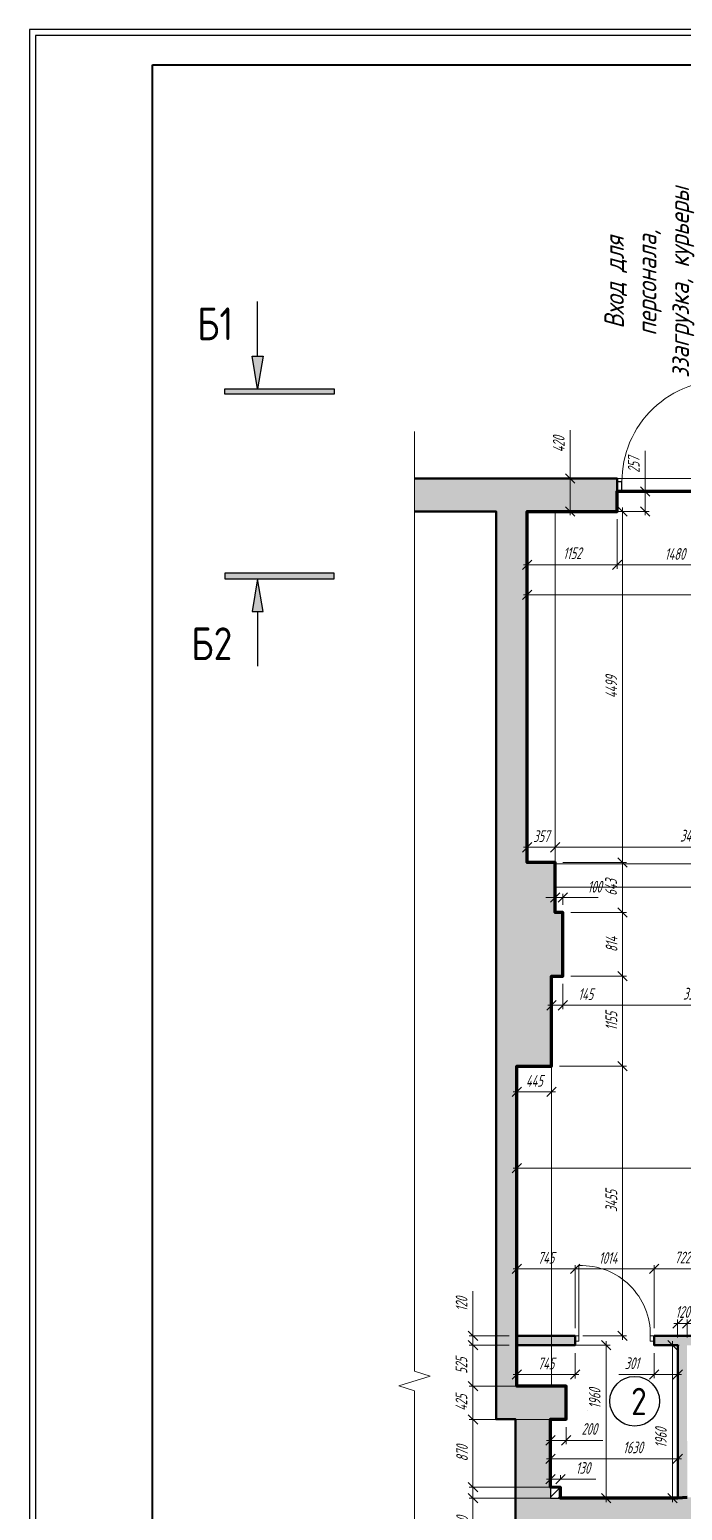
# Model space of a CAD drawing. Header units: millimetres. Extents: x -85477 to 745244, y -3684 to 128206.
# Drawn here: x 545364 to 553729, y 78386 to 97364 of the extents above; entities that cross this region are included whole.
import ezdxf
from ezdxf.enums import TextEntityAlignment as Align

# ---------------------------------------------------------------- set-up
doc = ezdxf.new("R2010")
doc.units = ezdxf.units.MM
doc.linetypes.add('ACAD_ISO02W100', pattern=[15, 12, -3])
doc.layers.add('БЛОКИ', color=7, linetype='Continuous')
doc.layers.add('ФОРМАТ', color=7, linetype='Continuous')
for name, color, linetype, lineweight in [('РАЗМЕРЫ', 5, 'Continuous', 15), ('СТЕНЫ 01', 7, 'Continuous', 50), ('ТЕКСТ', 106, 'Continuous', 20)]:
    doc.layers.add(name, color=color, linetype=linetype, lineweight=lineweight)
doc.layers.add('ШТРИХОВКА', color=3, linetype='Continuous', transparency=0.5)
doc.styles.add('ism - 01', font='simplex.shx', dxfattribs={"width": 0.62, "oblique": 15, "height": 150})
doc.styles.add('ism - 02', font='simplex.shx', dxfattribs={"width": 0.8, "oblique": 15, "height": 150})
doc.styles.add('TITLE', font='romant.shx', dxfattribs={"width": 0.8})
doc.dimstyles.new('ism - 01', dxfattribs={"dimtxt": 150, "dimasz": 120, "dimexe": 50, "dimexo": 100, "dimgap": 65, "dimtad": 1, "dimdec": 0, "dimtxsty": 'ism - 01', "dimblk": 'OBLIQUE', "dimcen": 0, "dimdle": 50, "dimadec": 0, "dimazin": 0, "dimtfac": 1, "dimtdec": 0, "dimtmove": 0, "dimatfit": 3, "dimldrblk": 'OBLIQUE', "dimfxl": 1, "dimlwd": -1, "dimlwe": -1, "dimarcsym": 0})

# ---------------------------------------------------------------- blocks, each defined once
blk = doc.blocks.new('*U133')
h = blk.add_hatch(color=0)
h.paths.add_polyline_path([(-750, 325), (-700, 325), (-700, 25)])
h.paths.add_polyline_path([(-700, 25), (-700, 325), (-650, 325)])
h.paths.add_polyline_path([(0, 25), (0, -25), (-1000, -25), (-1000, 25)])
h = blk.add_hatch(color=0)
h.paths.add_polyline_path([(11881, 325), (11831, 325), (11831, 25)])
h.paths.add_polyline_path([(11831, 25), (11831, 325), (11781, 325)])
h.paths.add_polyline_path([(11131, 25), (11131, -25), (12131, -25), (12131, 25)])
at = {"color": 0}
for p, q in [((-700, 325), (-700, 825)), ((11831, 325), (11831, 825)), ((-750, 325), (-650, 325)), ((-700, 25), (-750, 325)), ((-650, 325), (-700, 25)), ((11881, 325), (11781, 325)), ((11781, 325), (11831, 25)), ((11831, 25), (11881, 325)), ((-1000, 25), (0, 25)), ((-1000, -25), (-1000, 25)), ((0, 25), (0, -25)), ((12131, 25), (11131, 25)), ((11131, 25), (11131, -25)), ((12131, -25), (12131, 25)), ((0, -25), (-1000, -25)), ((11131, -25), (12131, -25))]:
    blk.add_line(p, q, dxfattribs=at)
at = {"color": 0, "style": 'TITLE', "width": 0.8}
for tag, p in [('ЗНАЧЕНИЕ_2', (-1070, 615)), ('ЗНАЧЕНИЕ_1', (12251, 620))]:
    blk.add_attdef(tag, text='', height=300, dxfattribs=at).set_placement(p, align=Align.MIDDLE_CENTER)
blk = doc.blocks.new('*U134')
h = blk.add_hatch(color=0)
h.paths.add_polyline_path([(-750, -325), (-700, -325), (-700, -25)])
h.paths.add_polyline_path([(-700, -25), (-700, -325), (-650, -325)])
h.paths.add_polyline_path([(0, -25), (0, 25), (-1000, 25), (-1000, -25)])
h = blk.add_hatch(color=0)
h.paths.add_polyline_path([(11881, -325), (11831, -325), (11831, -25)])
h.paths.add_polyline_path([(11831, -25), (11831, -325), (11781, -325)])
h.paths.add_polyline_path([(11131, -25), (11131, 25), (12131, 25), (12131, -25)])
at = {"color": 0}
for p, q in [((0, 25), (-1000, 25)), ((-1000, 25), (-1000, -25)), ((0, -25), (0, 25)), ((11131, -25), (11131, 25)), ((11131, 25), (12131, 25)), ((12131, 25), (12131, -25)), ((-1000, -25), (0, -25)), ((-700, -25), (-750, -325)), ((-650, -325), (-700, -25)), ((12131, -25), (11131, -25)), ((11781, -325), (11831, -25)), ((11831, -25), (11881, -325)), ((-750, -325), (-650, -325)), ((-700, -325), (-700, -825)), ((11881, -325), (11781, -325)), ((11831, -325), (11831, -825))]:
    blk.add_line(p, q, dxfattribs=at)
at = {"color": 0, "style": 'TITLE', "width": 0.8}
for tag, p in [('ЗНАЧЕНИЕ_2', (-1060, -615)), ('ЗНАЧЕНИЕ_1', (12220, -620))]:
    blk.add_attdef(tag, text='', height=300, dxfattribs=at).set_placement(p, align=Align.MIDDLE_CENTER)
blk = doc.blocks.new('*U316')
at = {"layer": 'ФОРМАТ', "linetype": 'ByBlock', "lineweight": -2, "ltscale": 1.333333}
for p, q in [((0, 594), (-420, 594)), ((-420, 594), (-420, 0))]:
    blk.add_line(p, q, dxfattribs=at)
blk.add_lwpolyline([(-419, 1), (-1, 1), (-1, 593), (-419, 593)], close=True, dxfattribs=at)
at = {"layer": 'ФОРМАТ', "linetype": 'ByBlock', "lineweight": 40}
blk.add_lwpolyline([(-399, 588), (-6, 588), (-6, 6), (-399, 6)], close=True, dxfattribs=at)
blk = doc.blocks.new('_Oblique')
at = {"color": 0, "lineweight": -2}
blk.add_line((-0.5, -0.5), (0.5, 0.5), dxfattribs=at)
blk = doc.blocks.new('*D254')
at = {"layer": 'Defpoints', "color": 0}
for p in [(553368, 81481), (553368, 80623), (554091, 80623)]:
    blk.add_point(p, dxfattribs=at)
at = {"layer": 'РАЗМЕРЫ', "color": 0}
for p, q in [((554141, 81481), (553318, 81481)), ((553368, 80723), (553368, 81531)), ((554091, 80723), (554091, 81531))]:
    blk.add_line(p, q, dxfattribs=at)
at = {"layer": 'РАЗМЕРЫ', "color": 0, "xscale": 120, "yscale": 120, "zscale": 120, "rotation": 180}
blk.add_blockref('_Oblique', (553368, 81481), dxfattribs=at)
at = {"layer": 'РАЗМЕРЫ', "color": 0, "xscale": 120, "yscale": 120, "zscale": 120}
blk.add_blockref('_Oblique', (554091, 81481), dxfattribs=at)
at = {"layer": 'РАЗМЕРЫ', "color": 0, "insert": (553729, 81627), "char_height": 150, "attachment_point": 5, "style": 'ism - 01'}
blk.add_mtext('722', dxfattribs=at)
blk = doc.blocks.new('*D255')
at = {"layer": 'Defpoints', "color": 0}
for p in [(552354, 81481), (552354, 80623), (553368, 80623)]:
    blk.add_point(p, dxfattribs=at)
at = {"layer": 'РАЗМЕРЫ', "color": 0}
for p, q in [((553418, 81481), (552304, 81481)), ((552354, 80723), (552354, 81531)), ((553368, 80723), (553368, 81531))]:
    blk.add_line(p, q, dxfattribs=at)
at = {"layer": 'РАЗМЕРЫ', "color": 0, "xscale": 120, "yscale": 120, "zscale": 120, "rotation": 180}
blk.add_blockref('_Oblique', (552354, 81481), dxfattribs=at)
at = {"layer": 'РАЗМЕРЫ', "color": 0, "xscale": 120, "yscale": 120, "zscale": 120}
blk.add_blockref('_Oblique', (553368, 81481), dxfattribs=at)
at = {"layer": 'РАЗМЕРЫ', "color": 0, "insert": (552777, 81621), "char_height": 150, "attachment_point": 5, "style": 'ism - 01'}
blk.add_mtext('1014', dxfattribs=at)
blk = doc.blocks.new('*D256')
at = {"layer": 'Defpoints', "color": 0}
for p in [(551609, 81481), (551609, 80623), (552354, 80623)]:
    blk.add_point(p, dxfattribs=at)
at = {"layer": 'РАЗМЕРЫ', "color": 0}
for p, q in [((552404, 81481), (551559, 81481)), ((551609, 80723), (551609, 81531)), ((552354, 80723), (552354, 81531))]:
    blk.add_line(p, q, dxfattribs=at)
at = {"layer": 'РАЗМЕРЫ', "color": 0, "xscale": 120, "yscale": 120, "zscale": 120, "rotation": 180}
blk.add_blockref('_Oblique', (551609, 81481), dxfattribs=at)
at = {"layer": 'РАЗМЕРЫ', "color": 0, "xscale": 120, "yscale": 120, "zscale": 120}
blk.add_blockref('_Oblique', (552354, 81481), dxfattribs=at)
at = {"layer": 'РАЗМЕРЫ', "color": 0, "insert": (551982, 81624), "char_height": 150, "attachment_point": 5, "style": 'ism - 01'}
blk.add_mtext('745', dxfattribs=at)
blk = doc.blocks.new('*D257')
at = {"layer": 'Defpoints', "color": 0}
for p in [(552199, 86047), (552962, 86047), (552199, 85233)]:
    blk.add_point(p, dxfattribs=at)
at = {"layer": 'РАЗМЕРЫ', "color": 0}
for p, q in [((552299, 86047), (553012, 86047)), ((552962, 85183), (552962, 86097)), ((552299, 85233), (553012, 85233))]:
    blk.add_line(p, q, dxfattribs=at)
at = {"layer": 'РАЗМЕРЫ', "color": 0, "xscale": 120, "yscale": 120, "zscale": 120}
for p, rotation in [((552962, 86047), 90), ((552962, 85233), 270)]:
    blk.add_blockref('_Oblique', p, dxfattribs=dict(at, rotation=rotation))
at = {"layer": 'РАЗМЕРЫ', "color": 0, "insert": (552822, 85640), "char_height": 150, "attachment_point": 5, "rotation": 90, "style": 'ism - 01'}
blk.add_mtext('814', dxfattribs=at)
blk = doc.blocks.new('*D258')
at = {"layer": 'Defpoints', "color": 0}
for p in [(552054, 85233), (552199, 85233), (552199, 84859)]:
    blk.add_point(p, dxfattribs=at)
at = {"layer": 'РАЗМЕРЫ', "color": 0}
for p, q in [((552054, 85133), (552054, 84809)), ((552199, 85133), (552199, 84809)), ((552004, 84859), (552199, 84859)), ((552199, 84859), (552661, 84859))]:
    blk.add_line(p, q, dxfattribs=at)
at = {"layer": 'РАЗМЕРЫ', "color": 0, "xscale": 120, "yscale": 120, "zscale": 120, "rotation": 180}
blk.add_blockref('_Oblique', (552054, 84859), dxfattribs=at)
at = {"layer": 'РАЗМЕРЫ', "color": 0, "xscale": 120, "yscale": 120, "zscale": 120}
blk.add_blockref('_Oblique', (552199, 84859), dxfattribs=at)
at = {"layer": 'РАЗМЕРЫ', "color": 0, "insert": (552490, 85002), "char_height": 150, "attachment_point": 5, "style": 'ism - 01'}
blk.add_mtext('145', dxfattribs=at)
blk = doc.blocks.new('*D259')
at = {"layer": 'Defpoints', "color": 0}
for p in [(552199, 85233), (552054, 84078), (552962, 84078)]:
    blk.add_point(p, dxfattribs=at)
at = {"layer": 'РАЗМЕРЫ', "color": 0}
for p, q in [((552299, 85233), (553012, 85233)), ((552962, 85283), (552962, 84028)), ((552154, 84078), (553012, 84078))]:
    blk.add_line(p, q, dxfattribs=at)
at = {"layer": 'РАЗМЕРЫ', "color": 0, "xscale": 120, "yscale": 120, "zscale": 120}
for p, rotation in [((552962, 85233), 90), ((552962, 84078), 270)]:
    blk.add_blockref('_Oblique', p, dxfattribs=dict(at, rotation=rotation))
at = {"layer": 'РАЗМЕРЫ', "color": 0, "insert": (552819, 84656), "char_height": 150, "attachment_point": 5, "rotation": 90, "style": 'ism - 01'}
blk.add_mtext('1155', dxfattribs=at)
blk = doc.blocks.new('*D260')
at = {"layer": 'Defpoints', "color": 0}
for p in [(552099, 86690), (552962, 86690), (552199, 86047)]:
    blk.add_point(p, dxfattribs=at)
at = {"layer": 'РАЗМЕРЫ', "color": 0}
for p, q in [((552962, 85997), (552962, 86740)), ((552199, 86690), (553012, 86690)), ((552299, 86047), (553012, 86047))]:
    blk.add_line(p, q, dxfattribs=at)
at = {"layer": 'РАЗМЕРЫ', "color": 0, "xscale": 120, "yscale": 120, "zscale": 120}
for p, rotation in [((552962, 86690), 90), ((552962, 86047), 270)]:
    blk.add_blockref('_Oblique', p, dxfattribs=dict(at, rotation=rotation))
at = {"layer": 'РАЗМЕРЫ', "color": 0, "insert": (552815, 86369), "char_height": 150, "attachment_point": 5, "rotation": 90, "style": 'ism - 01'}
blk.add_mtext('643', dxfattribs=at)
blk = doc.blocks.new('*D261')
at = {"layer": 'Defpoints', "color": 0}
for p in [(552318, 91189), (552962, 91189), (552099, 86690)]:
    blk.add_point(p, dxfattribs=at)
at = {"layer": 'РАЗМЕРЫ', "color": 0}
for p, q in [((552418, 91189), (553012, 91189)), ((552962, 86640), (552962, 91239)), ((552199, 86690), (553012, 86690))]:
    blk.add_line(p, q, dxfattribs=at)
at = {"layer": 'РАЗМЕРЫ', "color": 0, "xscale": 120, "yscale": 120, "zscale": 120}
for p, rotation in [((552962, 91189), 90), ((552962, 86690), 270)]:
    blk.add_blockref('_Oblique', p, dxfattribs=dict(at, rotation=rotation))
at = {"layer": 'РАЗМЕРЫ', "color": 0, "insert": (552818, 88940), "char_height": 150, "attachment_point": 5, "rotation": 90, "style": 'ism - 01'}
blk.add_mtext('4499', dxfattribs=at)
blk = doc.blocks.new('*D262')
at = {"layer": 'Defpoints', "color": 0}
for p in [(552894, 91189), (554374, 91166), (554374, 90504)]:
    blk.add_point(p, dxfattribs=at)
at = {"layer": 'РАЗМЕРЫ', "color": 0}
for p, q in [((552894, 91089), (552894, 90454)), ((554374, 91066), (554374, 90454)), ((552844, 90504), (554424, 90504))]:
    blk.add_line(p, q, dxfattribs=at)
at = {"layer": 'РАЗМЕРЫ', "color": 0, "xscale": 120, "yscale": 120, "zscale": 120, "rotation": 180}
blk.add_blockref('_Oblique', (552894, 90504), dxfattribs=at)
at = {"layer": 'РАЗМЕРЫ', "color": 0, "xscale": 120, "yscale": 120, "zscale": 120}
blk.add_blockref('_Oblique', (554374, 90504), dxfattribs=at)
at = {"layer": 'РАЗМЕРЫ', "color": 0, "insert": (553634, 90644), "char_height": 150, "attachment_point": 5, "style": 'ism - 01'}
blk.add_mtext('1480', dxfattribs=at)
blk = doc.blocks.new('*D263')
at = {"layer": 'Defpoints', "color": 0}
for p in [(552199, 86239), (552099, 86047), (552199, 86047)]:
    blk.add_point(p, dxfattribs=at)
at = {"layer": 'РАЗМЕРЫ', "color": 0}
for p, q in [((552099, 86239), (551979, 86239)), ((552099, 86147), (552099, 86289)), ((552099, 86239), (552199, 86239)), ((552199, 86147), (552199, 86289)), ((552199, 86239), (552650, 86239))]:
    blk.add_line(p, q, dxfattribs=at)
at = {"layer": 'РАЗМЕРЫ', "color": 0, "xscale": 120, "yscale": 120, "zscale": 120}
blk.add_blockref('_Oblique', (552099, 86239), dxfattribs=at)
at = {"layer": 'РАЗМЕРЫ', "color": 0, "xscale": 120, "yscale": 120, "zscale": 120, "rotation": 180}
blk.add_blockref('_Oblique', (552199, 86239), dxfattribs=at)
at = {"layer": 'РАЗМЕРЫ', "color": 0, "insert": (552605, 86379), "char_height": 150, "attachment_point": 5, "style": 'ism - 01'}
blk.add_mtext('100', dxfattribs=at)
blk = doc.blocks.new('*D264')
at = {"layer": 'Defpoints', "color": 0}
for p in [(552099, 86884), (551742, 86690), (552099, 86690)]:
    blk.add_point(p, dxfattribs=at)
at = {"layer": 'РАЗМЕРЫ', "color": 0}
for p, q in [((551742, 86790), (551742, 86934)), ((552099, 86790), (552099, 86934)), ((551692, 86884), (552149, 86884))]:
    blk.add_line(p, q, dxfattribs=at)
at = {"layer": 'РАЗМЕРЫ', "color": 0, "xscale": 120, "yscale": 120, "zscale": 120, "rotation": 180}
blk.add_blockref('_Oblique', (551742, 86884), dxfattribs=at)
at = {"layer": 'РАЗМЕРЫ', "color": 0, "xscale": 120, "yscale": 120, "zscale": 120}
blk.add_blockref('_Oblique', (552099, 86884), dxfattribs=at)
at = {"layer": 'РАЗМЕРЫ', "color": 0, "insert": (551921, 87027), "char_height": 150, "attachment_point": 5, "style": 'ism - 01'}
blk.add_mtext('357', dxfattribs=at)
blk = doc.blocks.new('*D265')
at = {"layer": 'Defpoints', "color": 0}
for p in [(551609, 84078), (552054, 84078), (552054, 83749)]:
    blk.add_point(p, dxfattribs=at)
at = {"layer": 'РАЗМЕРЫ', "color": 0}
for p, q in [((551609, 83978), (551609, 83699)), ((552054, 83978), (552054, 83699)), ((551559, 83749), (552104, 83749))]:
    blk.add_line(p, q, dxfattribs=at)
at = {"layer": 'РАЗМЕРЫ', "color": 0, "xscale": 120, "yscale": 120, "zscale": 120, "rotation": 180}
blk.add_blockref('_Oblique', (551609, 83749), dxfattribs=at)
at = {"layer": 'РАЗМЕРЫ', "color": 0, "xscale": 120, "yscale": 120, "zscale": 120}
blk.add_blockref('_Oblique', (552054, 83749), dxfattribs=at)
at = {"layer": 'РАЗМЕРЫ', "color": 0, "insert": (551832, 83892), "char_height": 150, "attachment_point": 5, "style": 'ism - 01'}
blk.add_mtext('445', dxfattribs=at)
blk = doc.blocks.new('*D266')
at = {"layer": 'Defpoints', "color": 0}
for p in [(552054, 84078), (552354, 80623), (552962, 80623)]:
    blk.add_point(p, dxfattribs=at)
at = {"layer": 'РАЗМЕРЫ', "color": 0}
for p, q in [((552154, 84078), (553012, 84078)), ((552962, 84128), (552962, 80573)), ((552454, 80623), (553012, 80623))]:
    blk.add_line(p, q, dxfattribs=at)
at = {"layer": 'РАЗМЕРЫ', "color": 0, "xscale": 120, "yscale": 120, "zscale": 120}
for p, rotation in [((552962, 84078), 90), ((552962, 80623), 270)]:
    blk.add_blockref('_Oblique', p, dxfattribs=dict(at, rotation=rotation))
at = {"layer": 'РАЗМЕРЫ', "color": 0, "insert": (552819, 82351), "char_height": 150, "attachment_point": 5, "rotation": 90, "style": 'ism - 01'}
blk.add_mtext('3455', dxfattribs=at)
blk = doc.blocks.new('*D267')
at = {"layer": 'Defpoints', "color": 0}
for p in [(551742, 91189), (552894, 91189), (551742, 90504)]:
    blk.add_point(p, dxfattribs=at)
at = {"layer": 'РАЗМЕРЫ', "color": 0}
for p, q in [((551742, 91089), (551742, 90454)), ((552894, 91089), (552894, 90454)), ((552944, 90504), (551692, 90504))]:
    blk.add_line(p, q, dxfattribs=at)
at = {"layer": 'РАЗМЕРЫ', "color": 0, "xscale": 120, "yscale": 120, "zscale": 120, "rotation": 180}
blk.add_blockref('_Oblique', (551742, 90504), dxfattribs=at)
at = {"layer": 'РАЗМЕРЫ', "color": 0, "xscale": 120, "yscale": 120, "zscale": 120}
blk.add_blockref('_Oblique', (552894, 90504), dxfattribs=at)
at = {"layer": 'РАЗМЕРЫ', "color": 0, "insert": (552318, 90653), "char_height": 150, "attachment_point": 5, "style": 'ism - 01'}
blk.add_mtext('1152', dxfattribs=at)
blk = doc.blocks.new('*D268')
at = {"layer": 'Defpoints', "color": 0}
for p in [(552894, 91446), (553254, 91446), (552894, 91189)]:
    blk.add_point(p, dxfattribs=at)
at = {"layer": 'РАЗМЕРЫ', "color": 0}
for p, q in [((553254, 91446), (553254, 91964)), ((553254, 91139), (553254, 91496)), ((552994, 91446), (553304, 91446)), ((552994, 91189), (553304, 91189))]:
    blk.add_line(p, q, dxfattribs=at)
at = {"layer": 'РАЗМЕРЫ', "color": 0, "xscale": 120, "yscale": 120, "zscale": 120}
for p, rotation in [((553254, 91446), 90), ((553254, 91189), 270)]:
    blk.add_blockref('_Oblique', p, dxfattribs=dict(at, rotation=rotation))
at = {"layer": 'РАЗМЕРЫ', "color": 0, "insert": (553106, 91787), "char_height": 150, "attachment_point": 5, "rotation": 90, "style": 'ism - 01'}
blk.add_mtext('257', dxfattribs=at)
blk = doc.blocks.new('*D290')
at = {"layer": 'Defpoints', "color": 0}
for p in [(552099, 86884), (552099, 86690), (555581, 86672)]:
    blk.add_point(p, dxfattribs=at)
at = {"layer": 'РАЗМЕРЫ', "color": 0}
for p, q in [((552099, 86790), (552099, 86934)), ((555581, 86772), (555581, 86934)), ((555631, 86884), (552049, 86884))]:
    blk.add_line(p, q, dxfattribs=at)
at = {"layer": 'РАЗМЕРЫ', "color": 0, "xscale": 120, "yscale": 120, "zscale": 120, "rotation": 180}
blk.add_blockref('_Oblique', (552099, 86884), dxfattribs=at)
at = {"layer": 'РАЗМЕРЫ', "color": 0, "xscale": 120, "yscale": 120, "zscale": 120}
blk.add_blockref('_Oblique', (555581, 86884), dxfattribs=at)
at = {"layer": 'РАЗМЕРЫ', "color": 0, "insert": (553840, 87033), "char_height": 150, "attachment_point": 5, "style": 'ism - 01'}
blk.add_mtext('3482', dxfattribs=at)
blk = doc.blocks.new('*D300')
at = {"layer": 'Defpoints', "color": 0}
for p in [(552199, 85233), (555551, 85209), (552199, 84859)]:
    blk.add_point(p, dxfattribs=at)
at = {"layer": 'РАЗМЕРЫ', "color": 0}
for p, q in [((552199, 85133), (552199, 84809)), ((555551, 85109), (555551, 84809)), ((555601, 84859), (552149, 84859))]:
    blk.add_line(p, q, dxfattribs=at)
at = {"layer": 'РАЗМЕРЫ', "color": 0, "xscale": 120, "yscale": 120, "zscale": 120, "rotation": 180}
blk.add_blockref('_Oblique', (552199, 84859), dxfattribs=at)
at = {"layer": 'РАЗМЕРЫ', "color": 0, "xscale": 120, "yscale": 120, "zscale": 120}
blk.add_blockref('_Oblique', (555551, 84859), dxfattribs=at)
at = {"layer": 'РАЗМЕРЫ', "color": 0, "insert": (553875, 85008), "char_height": 150, "attachment_point": 5, "style": 'ism - 01'}
blk.add_mtext('3352', dxfattribs=at)
blk = doc.blocks.new('*D388')
at = {"layer": 'Defpoints', "color": 0}
for p in [(551742, 91173), (562719, 91173), (551742, 90119)]:
    blk.add_point(p, dxfattribs=at)
at = {"layer": 'РАЗМЕРЫ', "color": 0, "linetype": 'Continuous'}
for p, q in [((551742, 91073), (551742, 90069)), ((562719, 91073), (562719, 90069)), ((562769, 90119), (551692, 90119))]:
    blk.add_line(p, q, dxfattribs=at)
at = {"layer": 'РАЗМЕРЫ', "color": 0, "xscale": 120, "yscale": 120, "zscale": 120, "rotation": 180}
blk.add_blockref('_Oblique', (551742, 90119), dxfattribs=at)
at = {"layer": 'РАЗМЕРЫ', "color": 0, "xscale": 120, "yscale": 120, "zscale": 120}
blk.add_blockref('_Oblique', (562719, 90119), dxfattribs=at)
at = {"layer": 'РАЗМЕРЫ', "color": 0, "insert": (556971, 90264), "char_height": 150, "attachment_point": 5, "style": 'ism - 01'}
blk.add_mtext('10977', dxfattribs=at)
blk = doc.blocks.new('*D527')
at = {"layer": 'Defpoints', "color": 0}
for p in [(551609, 84078), (562754, 84078), (562754, 82773)]:
    blk.add_point(p, dxfattribs=at)
at = {"layer": 'РАЗМЕРЫ', "color": 0, "linetype": 'Continuous'}
for p, q in [((551609, 83978), (551609, 82723)), ((562754, 83978), (562754, 82723)), ((551559, 82773), (562804, 82773))]:
    blk.add_line(p, q, dxfattribs=at)
at = {"layer": 'РАЗМЕРЫ', "color": 0, "xscale": 120, "yscale": 120, "zscale": 120, "rotation": 180}
blk.add_blockref('_Oblique', (551609, 82773), dxfattribs=at)
at = {"layer": 'РАЗМЕРЫ', "color": 0, "xscale": 120, "yscale": 120, "zscale": 120}
blk.add_blockref('_Oblique', (562754, 82773), dxfattribs=at)
at = {"layer": 'РАЗМЕРЫ', "color": 0, "insert": (557182, 82916), "char_height": 150, "attachment_point": 5, "style": 'ism - 01'}
blk.add_mtext('11145', dxfattribs=at)
blk = doc.blocks.new('*D612')
at = {"layer": 'Defpoints', "color": 0}
for p in [(553789, 80503), (553602, 78543), (553669, 78543)]:
    blk.add_point(p, dxfattribs=at)
at = {"layer": 'РАЗМЕРЫ', "color": 0, "linetype": 'Continuous'}
for p, q in [((553689, 80503), (553552, 80503)), ((553602, 80553), (553602, 78493)), ((553569, 78543), (553552, 78543))]:
    blk.add_line(p, q, dxfattribs=at)
at = {"layer": 'РАЗМЕРЫ', "color": 0, "xscale": 120, "yscale": 120, "zscale": 120}
for p, rotation in [((553602, 80503), 90), ((553602, 78543), 270)]:
    blk.add_blockref('_Oblique', p, dxfattribs=dict(at, rotation=rotation))
at = {"layer": 'РАЗМЕРЫ', "color": 0, "insert": (553454, 79316), "char_height": 150, "attachment_point": 5, "rotation": 90, "style": 'ism - 01'}
blk.add_mtext('1960', dxfattribs=at)
blk = doc.blocks.new('*D613')
at = {"layer": 'Defpoints', "color": 0}
for p in [(553368, 80503), (553669, 80503), (553368, 80129)]:
    blk.add_point(p, dxfattribs=at)
at = {"layer": 'РАЗМЕРЫ', "color": 0, "linetype": 'Continuous'}
for p, q in [((553368, 80403), (553368, 80079)), ((553669, 80403), (553669, 80079)), ((553368, 80129), (552914, 80129)), ((553719, 80129), (553368, 80129))]:
    blk.add_line(p, q, dxfattribs=at)
at = {"layer": 'РАЗМЕРЫ', "color": 0, "xscale": 120, "yscale": 120, "zscale": 120, "rotation": 180}
blk.add_blockref('_Oblique', (553368, 80129), dxfattribs=at)
at = {"layer": 'РАЗМЕРЫ', "color": 0, "xscale": 120, "yscale": 120, "zscale": 120}
blk.add_blockref('_Oblique', (553669, 80129), dxfattribs=at)
at = {"layer": 'РАЗМЕРЫ', "color": 0, "insert": (553081, 80272), "char_height": 150, "attachment_point": 5, "style": 'ism - 01'}
blk.add_mtext('301', dxfattribs=at)
blk = doc.blocks.new('*D614')
at = {"layer": 'Defpoints', "color": 0}
for p in [(551609, 80503), (552354, 80503), (551609, 80126)]:
    blk.add_point(p, dxfattribs=at)
at = {"layer": 'РАЗМЕРЫ', "color": 0, "linetype": 'Continuous'}
for p, q in [((551609, 80403), (551609, 80076)), ((552354, 80403), (552354, 80076)), ((552404, 80126), (551559, 80126))]:
    blk.add_line(p, q, dxfattribs=at)
at = {"layer": 'РАЗМЕРЫ', "color": 0, "xscale": 120, "yscale": 120, "zscale": 120, "rotation": 180}
blk.add_blockref('_Oblique', (551609, 80126), dxfattribs=at)
at = {"layer": 'РАЗМЕРЫ', "color": 0, "xscale": 120, "yscale": 120, "zscale": 120}
blk.add_blockref('_Oblique', (552354, 80126), dxfattribs=at)
at = {"layer": 'РАЗМЕРЫ', "color": 0, "insert": (551982, 80269), "char_height": 150, "attachment_point": 5, "style": 'ism - 01'}
blk.add_mtext('745', dxfattribs=at)
blk = doc.blocks.new('*D618')
at = {"layer": 'Defpoints', "color": 0}
for p in [(552240, 79978), (551046, 79553), (552240, 79553)]:
    blk.add_point(p, dxfattribs=at)
at = {"layer": 'РАЗМЕРЫ', "color": 0, "linetype": 'Continuous'}
for p, q in [((552140, 79978), (550996, 79978)), ((551046, 80028), (551046, 79503)), ((552140, 79553), (550996, 79553))]:
    blk.add_line(p, q, dxfattribs=at)
at = {"layer": 'РАЗМЕРЫ', "color": 0, "xscale": 120, "yscale": 120, "zscale": 120}
for p, rotation in [((551046, 79978), 90), ((551046, 79553), 270)]:
    blk.add_blockref('_Oblique', p, dxfattribs=dict(at, rotation=rotation))
at = {"layer": 'РАЗМЕРЫ', "color": 0, "insert": (550897, 79766), "char_height": 150, "attachment_point": 5, "rotation": 90, "style": 'ism - 01'}
blk.add_mtext('425', dxfattribs=at)
blk = doc.blocks.new('*D619')
at = {"layer": 'Defpoints', "color": 0}
for p in [(552240, 79553), (551046, 78683), (552169, 78683)]:
    blk.add_point(p, dxfattribs=at)
at = {"layer": 'РАЗМЕРЫ', "color": 0, "linetype": 'Continuous'}
for p, q in [((552140, 79553), (550996, 79553)), ((551046, 79603), (551046, 78633)), ((552069, 78683), (550996, 78683))]:
    blk.add_line(p, q, dxfattribs=at)
at = {"layer": 'РАЗМЕРЫ', "color": 0, "xscale": 120, "yscale": 120, "zscale": 120}
for p, rotation in [((551046, 79553), 90), ((551046, 78683), 270)]:
    blk.add_blockref('_Oblique', p, dxfattribs=dict(at, rotation=rotation))
at = {"layer": 'РАЗМЕРЫ', "color": 0, "insert": (550906, 79118), "char_height": 150, "attachment_point": 5, "rotation": 90, "style": 'ism - 01'}
blk.add_mtext('870', dxfattribs=at)
blk = doc.blocks.new('*D620')
at = {"layer": 'Defpoints', "color": 0}
for p in [(552169, 78683), (551046, 78543), (552169, 78543)]:
    blk.add_point(p, dxfattribs=at)
at = {"layer": 'РАЗМЕРЫ', "color": 0, "linetype": 'Continuous'}
for p, q in [((552069, 78683), (550996, 78683)), ((551046, 78733), (551046, 78493)), ((552069, 78543), (550996, 78543)), ((551046, 78543), (551046, 78049))]:
    blk.add_line(p, q, dxfattribs=at)
at = {"layer": 'РАЗМЕРЫ', "color": 0, "xscale": 120, "yscale": 120, "zscale": 120}
for p, rotation in [((551046, 78683), 90), ((551046, 78543), 270)]:
    blk.add_blockref('_Oblique', p, dxfattribs=dict(at, rotation=rotation))
at = {"layer": 'РАЗМЕРЫ', "color": 0, "insert": (550906, 78218), "char_height": 150, "attachment_point": 5, "rotation": 90, "style": 'ism - 01'}
blk.add_mtext('140', dxfattribs=at)
blk = doc.blocks.new('*D621')
at = {"layer": 'Defpoints', "color": 0}
for p in [(552169, 78787), (552039, 78683), (552169, 78683)]:
    blk.add_point(p, dxfattribs=at)
at = {"layer": 'РАЗМЕРЫ', "color": 0, "linetype": 'Continuous'}
for p, q in [((551989, 78787), (552169, 78787)), ((552039, 78783), (552039, 78837)), ((552169, 78783), (552169, 78837)), ((552169, 78787), (552620, 78787))]:
    blk.add_line(p, q, dxfattribs=at)
at = {"layer": 'РАЗМЕРЫ', "color": 0, "xscale": 120, "yscale": 120, "zscale": 120, "rotation": 180}
blk.add_blockref('_Oblique', (552039, 78787), dxfattribs=at)
at = {"layer": 'РАЗМЕРЫ', "color": 0, "xscale": 120, "yscale": 120, "zscale": 120}
blk.add_blockref('_Oblique', (552169, 78787), dxfattribs=at)
at = {"layer": 'РАЗМЕРЫ', "color": 0, "insert": (552455, 78930), "char_height": 150, "attachment_point": 5, "style": 'ism - 01'}
blk.add_mtext('130', dxfattribs=at)
blk = doc.blocks.new('*D622')
at = {"layer": 'Defpoints', "color": 0}
for p in [(552039, 79553), (552240, 79553), (552240, 79284)]:
    blk.add_point(p, dxfattribs=at)
at = {"layer": 'РАЗМЕРЫ', "color": 0, "linetype": 'Continuous'}
for p, q in [((552039, 79453), (552039, 79234)), ((552240, 79453), (552240, 79234)), ((551989, 79284), (552240, 79284)), ((552240, 79284), (552711, 79284))]:
    blk.add_line(p, q, dxfattribs=at)
at = {"layer": 'РАЗМЕРЫ', "color": 0, "xscale": 120, "yscale": 120, "zscale": 120, "rotation": 180}
blk.add_blockref('_Oblique', (552039, 79284), dxfattribs=at)
at = {"layer": 'РАЗМЕРЫ', "color": 0, "xscale": 120, "yscale": 120, "zscale": 120}
blk.add_blockref('_Oblique', (552240, 79284), dxfattribs=at)
at = {"layer": 'РАЗМЕРЫ', "color": 0, "insert": (552536, 79430), "char_height": 150, "attachment_point": 5, "style": 'ism - 01'}
blk.add_mtext('200', dxfattribs=at)
blk = doc.blocks.new('*D702')
at = {"layer": 'Defpoints', "color": 0}
for p in [(551046, 80503), (551609, 80623), (551609, 80503)]:
    blk.add_point(p, dxfattribs=at)
at = {"layer": 'РАЗМЕРЫ', "color": 0}
for p, q in [((551046, 80623), (551046, 81194)), ((551046, 80673), (551046, 80453)), ((551509, 80623), (550996, 80623)), ((551509, 80503), (550996, 80503))]:
    blk.add_line(p, q, dxfattribs=at)
at = {"layer": 'РАЗМЕРЫ', "color": 0, "xscale": 120, "yscale": 120, "zscale": 120}
for p, rotation in [((551046, 80623), 270), ((551046, 80503), 90)]:
    blk.add_blockref('_Oblique', p, dxfattribs=dict(at, rotation=rotation))
at = {"layer": 'РАЗМЕРЫ', "color": 0, "insert": (550900, 81029), "char_height": 150, "attachment_point": 5, "rotation": 90, "style": 'ism - 01'}
blk.add_mtext('120', dxfattribs=at)
blk = doc.blocks.new('*D716')
at = {"layer": 'Defpoints', "color": 0}
for p in [(553789, 80783), (553669, 80503), (553789, 80503)]:
    blk.add_point(p, dxfattribs=at)
at = {"layer": 'РАЗМЕРЫ', "color": 0}
for p, q in [((553619, 80783), (553839, 80783)), ((553669, 80603), (553669, 80833)), ((553789, 80603), (553789, 80833))]:
    blk.add_line(p, q, dxfattribs=at)
at = {"layer": 'РАЗМЕРЫ', "color": 0, "xscale": 120, "yscale": 120, "zscale": 120}
blk.add_blockref('_Oblique', (553669, 80783), dxfattribs=at)
at = {"layer": 'РАЗМЕРЫ', "color": 0, "xscale": 120, "yscale": 120, "zscale": 120, "rotation": 180}
blk.add_blockref('_Oblique', (553789, 80783), dxfattribs=at)
at = {"layer": 'РАЗМЕРЫ', "color": 0, "insert": (553732, 80929), "char_height": 150, "attachment_point": 5, "style": 'ism - 01'}
blk.add_mtext('120', dxfattribs=at)
blk = doc.blocks.new('*D718')
at = {"layer": 'Defpoints', "color": 0}
for p in [(551046, 80503), (551609, 80503), (551609, 79978)]:
    blk.add_point(p, dxfattribs=at)
at = {"layer": 'РАЗМЕРЫ', "color": 0}
for p, q in [((551509, 80503), (550996, 80503)), ((551046, 79928), (551046, 80553)), ((551509, 79978), (550996, 79978))]:
    blk.add_line(p, q, dxfattribs=at)
at = {"layer": 'РАЗМЕРЫ', "color": 0, "xscale": 120, "yscale": 120, "zscale": 120}
for p, rotation in [((551046, 80503), 90), ((551046, 79978), 270)]:
    blk.add_blockref('_Oblique', p, dxfattribs=dict(at, rotation=rotation))
at = {"layer": 'РАЗМЕРЫ', "color": 0, "insert": (550897, 80241), "char_height": 150, "attachment_point": 5, "rotation": 90, "style": 'ism - 01'}
blk.add_mtext('525', dxfattribs=at)
blk = doc.blocks.new('*D719')
at = {"layer": 'Defpoints', "color": 0}
for p in [(552169, 80503), (552754, 80503), (552169, 78543)]:
    blk.add_point(p, dxfattribs=at)
at = {"layer": 'РАЗМЕРЫ', "color": 0}
for p, q in [((552269, 80503), (552804, 80503)), ((552754, 78493), (552754, 80553)), ((552269, 78543), (552804, 78543))]:
    blk.add_line(p, q, dxfattribs=at)
at = {"layer": 'РАЗМЕРЫ', "color": 0, "xscale": 120, "yscale": 120, "zscale": 120}
for p, rotation in [((552754, 80503), 90), ((552754, 78543), 270)]:
    blk.add_blockref('_Oblique', p, dxfattribs=dict(at, rotation=rotation))
at = {"layer": 'РАЗМЕРЫ', "color": 0, "insert": (552606, 79820), "char_height": 150, "attachment_point": 5, "rotation": 90, "style": 'ism - 01'}
blk.add_mtext('1960', dxfattribs=at)
blk = doc.blocks.new('*D721')
at = {"layer": 'Defpoints', "color": 0}
for p in [(553669, 79046), (552039, 78683), (553669, 78543)]:
    blk.add_point(p, dxfattribs=at)
at = {"layer": 'РАЗМЕРЫ', "color": 0}
for p, q in [((551989, 79046), (553719, 79046)), ((552039, 78783), (552039, 79096)), ((553669, 78643), (553669, 79096))]:
    blk.add_line(p, q, dxfattribs=at)
at = {"layer": 'РАЗМЕРЫ', "color": 0, "xscale": 120, "yscale": 120, "zscale": 120, "rotation": 180}
blk.add_blockref('_Oblique', (552039, 79046), dxfattribs=at)
at = {"layer": 'РАЗМЕРЫ', "color": 0, "xscale": 120, "yscale": 120, "zscale": 120}
blk.add_blockref('_Oblique', (553669, 79046), dxfattribs=at)
at = {"layer": 'РАЗМЕРЫ', "color": 0, "insert": (553096, 79193), "char_height": 150, "attachment_point": 5, "style": 'ism - 01'}
blk.add_mtext('1630', dxfattribs=at)
blk = doc.blocks.new('*D728')
at = {"layer": 'Defpoints', "color": 0}
for p in [(551742, 91609), (552291, 91609), (551742, 91189)]:
    blk.add_point(p, dxfattribs=at)
at = {"layer": 'РАЗМЕРЫ', "color": 0}
for p, q in [((552291, 91609), (552291, 92229)), ((551842, 91609), (552341, 91609)), ((552291, 91139), (552291, 91659)), ((551842, 91189), (552341, 91189))]:
    blk.add_line(p, q, dxfattribs=at)
at = {"layer": 'РАЗМЕРЫ', "color": 0, "xscale": 120, "yscale": 120, "zscale": 120}
for p, rotation in [((552291, 91609), 90), ((552291, 91189), 270)]:
    blk.add_blockref('_Oblique', p, dxfattribs=dict(at, rotation=rotation))
at = {"layer": 'РАЗМЕРЫ', "color": 0, "insert": (552145, 92049), "char_height": 150, "attachment_point": 5, "rotation": 90, "style": 'ism - 01'}
blk.add_mtext('420', dxfattribs=at)
blk = doc.blocks.new('*U125')
at = {"layer": 'РАЗМЕРЫ', "color": 0, "ltscale": 100}
for p, q in [((0, -11842.5), (0, 200)), ((200, -11905), (-200, -12030)), ((0, -11842.5), (200, -11905)), ((-200, -12030), (0, -12092.5)), ((0, -24135), (0, -12092.5))]:
    blk.add_line(p, q, dxfattribs=at)

msp = doc.modelspace()

# ---------------------------------------------------------------- hatches: boundary and pattern name
at = {"layer": 'ШТРИХОВКА', "true_color": 0x000000}
h = msp.add_hatch(dxfattribs=at)
h.set_pattern_fill('ANSI35', color=18, scale=25)
h.paths.add_polyline_path([(555891.3, 80021.3), (556191.3, 80021.3), (556191.3, 80593.3), (555891.3, 80593.3)], flags=16)
h.paths.add_polyline_path([(552264.3, 76160.3), (551980.3, 76160.3), (551980.3, 75600.3), (552264.3, 75600.3)], flags=16)
h.paths.add_polyline_path([(550296.2, 68894.3), (551291.3, 68894.3), (551291.3, 75600.3), (551591.3, 75600.3), (551591.3, 79553.3), (551342.3, 79553.3), (551342.3, 91189.3), (550296.2, 91189.4), (550296.2, 91609.4), (552894.3, 91609.4), (552894.3, 91189.3), (551742.3, 91189.3), (551742.3, 86690.3), (552099.3, 86690.3), (552099.3, 86047.3), (552199.3, 86047.3), (552199.3, 85233.3), (552054.3, 85233.3), (552054.3, 84078.3), (551609.3, 84078.3), (551609.3, 80623.3), (552354.3, 80623.3), (552354.3, 80503.3), (551609.3, 80503.3), (551609.3, 79978.3), (552239.9, 79978.3), (552239.9, 79553.3), (552039.5, 79553.3), (552039.5, 78543.3), (553669.5, 78543.3), (553669.5, 80503.3), (553368.3, 80503.3), (553368.3, 80623.3), (554090.6, 80623.3), (554090.6, 80503.3), (553789.5, 80503), (553791.5, 78553.2), (555477.3, 78553.2), (555477.3, 78683.3), (555567, 78683.3), (555567, 80503.3), (555487.3, 80503.3), (555487.3, 80503.3), (555107.3, 80503.3), (555107.3, 80623.3), (555487.3, 80623.3), (555487.3, 80878.3), (555891.3, 80878.3), (555891.3, 80713.3), (556311.3, 80713.3), (556311.3, 79901.3), (555838.3, 79901.3), (555838.3, 78649.3), (555928.3, 78649.3), (555928.3, 78229.3), (551980.3, 78229.3), (551980.3, 76280.3), (552384.3, 76280.3), (552384.3, 75480.3), (552186.3, 75480.3), (552186.3, 75210.3), (551591.3, 75210.3), (551591.3, 70568.3), (552029.3, 70568.3), (552029.3, 69418.3), (552179.3, 69418.3), (552179.3, 68894.3), (552469.3, 68894.3), (552522.8, 68360.3), (550296.2, 68360.3)])
h = msp.add_hatch(dxfattribs=at)
h.set_pattern_fill('ANSI35', color=18, scale=25)
h.paths.add_polyline_path([(552039.5, 78543.3), (552169.5, 78543.3), (552169.5, 78683.3), (552039.5, 78683.3)])

# ---------------------------------------------------------------- linework, layer by layer
msp.add_circle((553117.9, 79784.6), 318.6)
at = {"layer": 'РАЗМЕРЫ', "ltscale": 75}
msp.add_line((552512.7, 79663.5), (552512.7, 79663.5), dxfattribs=at)
at = {"layer": 'РАЗМЕРЫ', "color": 0}
msp.add_lwpolyline([(553654.2, 94832.2, 0, 0, 0), (553654.2, 92418.2, 112, 0, 0), (553654.2, 92082.2, 0, 0, 0)], format="xyseb", dxfattribs=at)
at = {"layer": 'РАЗМЕРЫ', "color": 4}
msp.add_lwpolyline([(554314.3, 91566.3), (554314.3, 92866.3, 0.4297494), (552954.3, 91566.3)], format="xyb", dxfattribs=at)
at = {"layer": 'РАЗМЕРЫ', "color": 0, "ltscale": 0.5}
msp.add_lwpolyline([(551591.3, 75600.3), (551591.3, 79553.3), (551342.3, 79553.3), (551342.3, 91189.3), (550296.2, 91189.4), (550296.2, 91609.4), (552894.3, 91609.4), (552894.3, 91189.3), (551742.3, 91189.3), (551742.3, 86690.3), (552099.3, 86690.3), (552099.3, 86047.3), (552199.3, 86047.3), (552199.3, 85233.3), (552054.3, 85233.3), (552054.3, 84078.3), (551609.3, 84078.3), (551609.3, 80623.3), (552354.3, 80623.3), (552354.3, 80503.3), (551609.3, 80503.3), (551609.3, 79978.3), (552239.9, 79978.3), (552239.9, 79553.3), (552039.5, 79553.3), (552039.5, 78543.3), (553669.5, 78543.3), (553669.5, 80503.3), (553368.3, 80503.3), (553368.3, 80623.3), (554090.6, 80623.3)], dxfattribs=at)
at = {"layer": 'РАЗМЕРЫ', "color": 0}
msp.add_lwpolyline([(554374.3, 91609.3), (552894.3, 91609.3), (552894.3, 91446.3), (554374.3, 91446.3)], close=True, dxfattribs=at)
at = {"layer": 'РАЗМЕРЫ', "color": 4, "lineweight": 30}
msp.add_lwpolyline([(552954.3, 91446.3), (552954.3, 91566.3), (552894.3, 91566.3), (552894.3, 91446.3)], close=True, dxfattribs=at)
at = {"layer": 'РАЗМЕРЫ', "color": 1, "lineweight": 100, "ltscale": 5}
msp.add_lwpolyline([(553791.5, 78553.6), (553669.5, 78543.3), (553669.5, 78543.3), (553669.5, 78543.3), (553669.5, 78543.3), (552169.5, 78543.3), (552169.5, 78678.3), (552039.5, 78683.3), (552039.5, 79553.3), (552239.9, 79553.3), (552239.9, 79978.3), (551609.3, 79978.3), (551609.3, 80503.3), (551609.3, 80503.3), (551609.3, 80623.3), (551609.3, 80623.3), (551609.3, 84078.3), (552054.3, 84078.3), (552054.3, 85233.3), (552199.3, 85233.3), (552199.3, 86047.3), (552099.3, 86047.3), (552099.3, 86690.3), (551742.3, 86690.3), (551742.3, 91189.3), (552894.3, 91189.3), (552894.3, 91446.3), (554374.3, 91446.3)], dxfattribs=at)
at = {"layer": 'РАЗМЕРЫ', "color": 0, "linetype": 'ACAD_ISO02W100', "ltscale": 0.5}
for points in [[(551742.3, 91189.3), (551742.3, 86690.3), (552099.3, 86690.3), (552099.3, 91189.3)], [(552099.3, 86672.3), (552099.3, 86372.3), (555581.3, 86372.3), (555581.3, 86672.3)], [(551609.3, 84078.3), (551609.3, 79978.3), (552054.3, 79978.3), (552054.3, 84078.3)]]:
    msp.add_lwpolyline(points, close=True, dxfattribs=at)
at = {"layer": 'РАЗМЕРЫ', "color": 30}
msp.add_lwpolyline([(552404.3, 80623.3), (552404.3, 81523.3, -0.4293945), (553318.3, 80623.3)], format="xyb", dxfattribs=at)
for points in [[(552354.3, 80623.3), (552404.3, 80623.3), (552404.3, 80553.3), (552354.3, 80553.3)], [(553318.3, 80623.3), (553368.3, 80623.3), (553368.3, 80553.3), (553318.3, 80553.3)]]:
    msp.add_lwpolyline(points, close=True, dxfattribs=at)
at = {"layer": 'СТЕНЫ 01'}
for points in [[(550296.2, 91609.4), (552894.3, 91609.3), (552894.3, 91189.3), (551742.3, 91189.3), (551742.3, 86690.3), (552099.3, 86690.3), (552099.3, 86047.3), (552199.3, 86047.3), (552199.3, 85233.3), (552054.3, 85233.3), (552054.3, 84078.3), (551609.3, 84078.3), (551609.3, 80623.3), (552354.3, 80623.3), (552354.3, 80503.3), (551609.3, 80503.3), (551609.3, 79978.3), (552239.9, 79978.3), (552239.9, 79553.3), (552039.5, 79553.3), (552039.5, 78683.3), (552169.5, 78683.3), (552169.5, 78543.3), (553669.5, 78543.3), (553669.5, 80503.3), (553368.3, 80503.3), (553368.3, 80623.3), (554090.6, 80623.3)], [(550296.2, 68894.3), (551291.3, 68894.3), (551291.3, 75600.3), (551591.3, 75600.3), (551591.3, 79553.3), (551342.3, 79553.3), (551342.3, 91189.3), (550296.2, 91189.4)]]:
    msp.add_lwpolyline(points, dxfattribs=at)
at = {"layer": 'ШТРИХОВКА', "color": 18, "true_color": 0x000000}
msp.add_lwpolyline([(552039.5, 78543.3), (552169.5, 78543.3), (552169.5, 78683.3), (552039.5, 78683.3)], close=True, dxfattribs=at)

# ---------------------------------------------------------------- block references
at = {"layer": 'БЛОКИ'}
ref = msp.add_blockref('*U134', (564849.2, 92724.9), dxfattribs=dict(at, xscale=1.4, yscale=1.4, zscale=1.4, rotation=180))
ref.add_attrib('ЗНАЧЕНИЕ_1', 'Б1', dxfattribs={"layer": '0', "color": 0, "height": 420, "style": 'TITLE', "width": 0.8}).set_placement((547741.7, 93593.3), align=Align.MIDDLE_CENTER)
ref.add_attrib('ЗНАЧЕНИЕ_2', 'Б1', dxfattribs={"layer": '0', "color": 0, "height": 420, "style": 'TITLE', "width": 0.8}).set_placement((566333.2, 93586.2), align=Align.MIDDLE_CENTER)
ref = msp.add_blockref('*U133', (564849.2, 90361.3), dxfattribs=dict(at, xscale=1.4, yscale=1.4, zscale=1.4, rotation=180))
ref.add_attrib('ЗНАЧЕНИЕ_1', 'Б2', dxfattribs={"layer": '0', "color": 0, "height": 420, "style": 'TITLE', "width": 0.8}).set_placement((547698.5, 89493), align=Align.MIDDLE_CENTER)
ref.add_attrib('ЗНАЧЕНИЕ_2', 'Б2', dxfattribs={"layer": '0', "color": 0, "height": 420, "style": 'TITLE', "width": 0.8}).set_placement((566347.5, 89500), align=Align.MIDDLE_CENTER)
at = {"layer": 'РАЗМЕРЫ', "color": 0}
msp.add_blockref('*U125', (550296.2, 92011.4), dxfattribs=at)
at = {"layer": 'ФОРМАТ', "ltscale": 1.333333, "xscale": 75, "yscale": 75, "zscale": 75}
msp.add_blockref('*U316', (576864.2, 52813.5), dxfattribs=at)

# ---------------------------------------------------------------- texts
at = {"color": 0, "lineweight": 25, "insert": (553072.9, 79957.3), "char_height": 350, "attachment_point": 1, "style": 'TITLE'}
msp.add_mtext_dynamic_manual_height_columns('2', width=6363.628, gutter_width=1500, heights=[0], dxfattribs=at).dxf.set("width", 4666.331)
at = {"layer": 'ТЕКСТ', "insert": (552730.1, 92753.8), "char_height": 250, "attachment_point": 1, "rotation": 90, "style": 'ism - 02'}
msp.add_mtext_dynamic_manual_height_columns('\\pxqc;{\\C0;Вход для персонала, ззагрузка, курьеры}', width=2109.446, gutter_width=1500, heights=[0], dxfattribs=at).dxf.set("width", 2738.894)

# ---------------------------------------------------------------- dimensions: what is measured, and where the dimension line sits
at = {"layer": 'РАЗМЕРЫ', "color": 1}
dim = msp.add_linear_dim(base=(552291, 91609.4), p1=(551742.3, 91189.3), p2=(551742.3, 91609.4), angle=90, dimstyle='ism - 01', override={"dimlfac": 1, "dimtxsty": 'ism - 01', "dimtolj": 0}, dxfattribs=at)
dim.commit()
dim.dimension.update_dxf_attribs({"geometry": '*D728', "text_midpoint": (552291, 92049.4), "dimtype": 160})
at = {"layer": 'РАЗМЕРЫ'}
dim = msp.add_linear_dim(base=(553254.4, 91446.3), p1=(552894.3, 91189.3), p2=(552894.3, 91446.3), angle=90, dimstyle='ism - 01', dxfattribs=at)
dim.commit()
dim.dimension.update_dxf_attribs({"geometry": '*D268', "text_midpoint": (553254.4, 91786.6), "dimtype": 160})
for base, p1, p2, picture, middle in [((551742.3, 90503.6), (552894.3, 91189.3), (551742.3, 91189.3), '*D267', (552318.3, 90652.5)), ((554374.3, 90503.6), (552894.3, 91189.3), (554374.3, 91166.3), '*D262', (553634.3, 90643.6)), ((552099.3, 86884.4), (551742.3, 86690.3), (552099.3, 86690.3), '*D264', (551920.8, 87027.5)), ((552099.3, 86884.4), (555581.3, 86672.3), (552099.3, 86690.3), '*D290', (553840.3, 87033.3)), ((552199.3, 86239.3), (552099.3, 86047.3), (552199.3, 86047.3), '*D263', (552604.6, 86379.3)), ((552199.3, 84858.8), (552054.3, 85233.3), (552199.3, 85233.3), '*D258', (552490, 85001.9)), ((552199.3, 84858.8), (555551.3, 85209.3), (552199.3, 85233.3), '*D300', (553875.3, 85007.7)), ((552054.3, 83748.7), (551609.3, 84078.3), (552054.3, 84078.3), '*D265', (551831.8, 83891.8)), ((551609.3, 81481.3), (552354.3, 80623.3), (551609.3, 80623.3), '*D256', (551981.8, 81624.4)), ((553368.3, 81481.3), (554090.6, 80623.3), (553368.3, 80623.3), '*D254', (553729.5, 81627.1))]:
    dim = msp.add_linear_dim(base=base, p1=p1, p2=p2, dimstyle='ism - 01', dxfattribs=at)
    dim.commit()
    dim.dimension.update_dxf_attribs({"geometry": picture, "text_midpoint": middle})
at = {"layer": 'РАЗМЕРЫ', "color": 6}
for base, p1, p2, override, picture, middle in [((551742.3, 90119.5), (562719.3, 91173.3), (551742.3, 91173.3), {"dimfxl": 2}, '*D388', (556970.7, 90119.5)), ((553669.5, 79046), (552039.5, 78683.3), (553669.5, 78543.3), {"dimlfac": 1, "dimtxsty": 'ism - 01', "dimtolj": 0}, '*D721', (553096, 79046))]:
    dim = msp.add_linear_dim(base=base, p1=p1, p2=p2, dimstyle='ism - 01', override=override, dxfattribs=at)
    dim.commit()
    dim.dimension.update_dxf_attribs({"geometry": picture, "text_midpoint": middle, "dimtype": 160})
at = {"layer": 'РАЗМЕРЫ'}
for base, p1, p2, picture, middle in [((552962.4, 91189.3), (552099.3, 86690.3), (552318.3, 91189.3), '*D261', (552818.1, 88939.8)), ((552962.4, 86690.3), (552199.3, 86047.3), (552099.3, 86690.3), '*D260', (552815, 86368.8)), ((552962.4, 86047.3), (552199.3, 85233.3), (552199.3, 86047.3), '*D257', (552822.4, 85640.3)), ((552962.4, 84078.3), (552199.3, 85233.3), (552054.3, 84078.3), '*D259', (552819.3, 84655.8)), ((552962.4, 80623.3), (552054.3, 84078.3), (552354.3, 80623.3), '*D266', (552819.3, 82350.8))]:
    dim = msp.add_linear_dim(base=base, p1=p1, p2=p2, angle=90, dimstyle='ism - 01', dxfattribs=at)
    dim.commit()
    dim.dimension.update_dxf_attribs({"geometry": picture, "text_midpoint": middle})
at = {"layer": 'РАЗМЕРЫ', "color": 6}
dim = msp.add_linear_dim(base=(562754.3, 82772.6), p1=(551609.3, 84078.3), p2=(562754.3, 84078.3), dimstyle='ism - 01', override={"dimfxl": 2}, dxfattribs=at)
dim.commit()
dim.dimension.update_dxf_attribs({"geometry": '*D527', "text_midpoint": (557181.8, 82915.7)})
at = {"layer": 'РАЗМЕРЫ'}
for base, p1, p2, picture, middle in [((552354.3, 81481.3), (553368.3, 80623.3), (552354.3, 80623.3), '*D255', (552776.7, 81481.3)), ((553789.5, 80783), (553669.5, 80503.3), (553789.5, 80503.5), '*D716', (553731.7, 80783))]:
    dim = msp.add_linear_dim(base=base, p1=p1, p2=p2, dimstyle='ism - 01', override={"dimlfac": 1, "dimtxsty": 'ism - 01', "dimtolj": 0}, dxfattribs=at)
    dim.commit()
    dim.dimension.update_dxf_attribs({"geometry": picture, "text_midpoint": middle, "dimtype": 160})
for base, p1, p2, override, picture, middle in [((551046.1, 80503.3), (551609.3, 80623.3), (551609.3, 80503.3), {"dimscale": 1, "dimlfac": 1, "dimtxsty": 'ism - 01', "dimtolj": 0}, '*D702', (551046.1, 81028.7)), ((553602.4, 78543.3), (553789.5, 80503.3), (553669.5, 78543.3), {"dimfxl": 2}, '*D612', (553602.4, 79315.9)), ((551046.1, 78543.3), (552169.5, 78683.3), (552169.5, 78543.3), {"dimtmove": 1, "dimfxl": 2}, '*D620', (551075.7, 78218))]:
    dim = msp.add_linear_dim(base=base, p1=p1, p2=p2, angle=90, dimstyle='ism - 01', override=override, dxfattribs=at)
    dim.commit()
    dim.dimension.update_dxf_attribs({"geometry": picture, "text_midpoint": middle, "dimtype": 160})
for base, p1, p2, override, picture, middle in [((551045.9, 80503.3), (551609.3, 79978.3), (551609.3, 80503.3), {"dimlfac": 1, "dimtxsty": 'ism - 01', "dimtolj": 0}, '*D718', (550897, 80240.8)), ((551046.1, 79553.3), (552239.9, 79978.3), (552239.9, 79553.3), {"dimfxl": 2}, '*D618', (550897.2, 79765.8)), ((551046.1, 78683.3), (552239.9, 79553.3), (552169.5, 78683.3), {"dimfxl": 2}, '*D619', (550906.1, 79118.3))]:
    dim = msp.add_linear_dim(base=base, p1=p1, p2=p2, angle=90, dimstyle='ism - 01', override=override, dxfattribs=at)
    dim.commit()
    dim.dimension.update_dxf_attribs({"geometry": picture, "text_midpoint": middle})
for base, p1, p2, picture, middle in [((551609.3, 80125.6), (552354.3, 80503.3), (551609.3, 80503.3), '*D614', (551981.8, 80268.7)), ((553368.3, 80129.4), (553669.5, 80503.3), (553368.3, 80503.3), '*D613', (553081, 80272.5)), ((552239.9, 79283.8), (552039.5, 79553.3), (552239.9, 79553.3), '*D622', (552535.6, 79429.6)), ((552169.5, 78786.5), (552039.5, 78683.3), (552169.5, 78683.3), '*D621', (552454.8, 78929.6))]:
    dim = msp.add_linear_dim(base=base, p1=p1, p2=p2, dimstyle='ism - 01', override={"dimfxl": 2}, dxfattribs=at)
    dim.commit()
    dim.dimension.update_dxf_attribs({"geometry": picture, "text_midpoint": middle})
at = {"layer": 'РАЗМЕРЫ', "color": 6}
dim = msp.add_linear_dim(base=(552754.3, 80503.3), p1=(552169.5, 78543.3), p2=(552169.5, 80503.3), angle=90, dimstyle='ism - 01', override={"dimlfac": 1, "dimtxsty": 'ism - 01', "dimtolj": 0}, dxfattribs=at)
dim.commit()
dim.dimension.update_dxf_attribs({"geometry": '*D719', "text_midpoint": (552754.3, 79820.4), "dimtype": 160})

doc.saveas('drawing.dxf')
